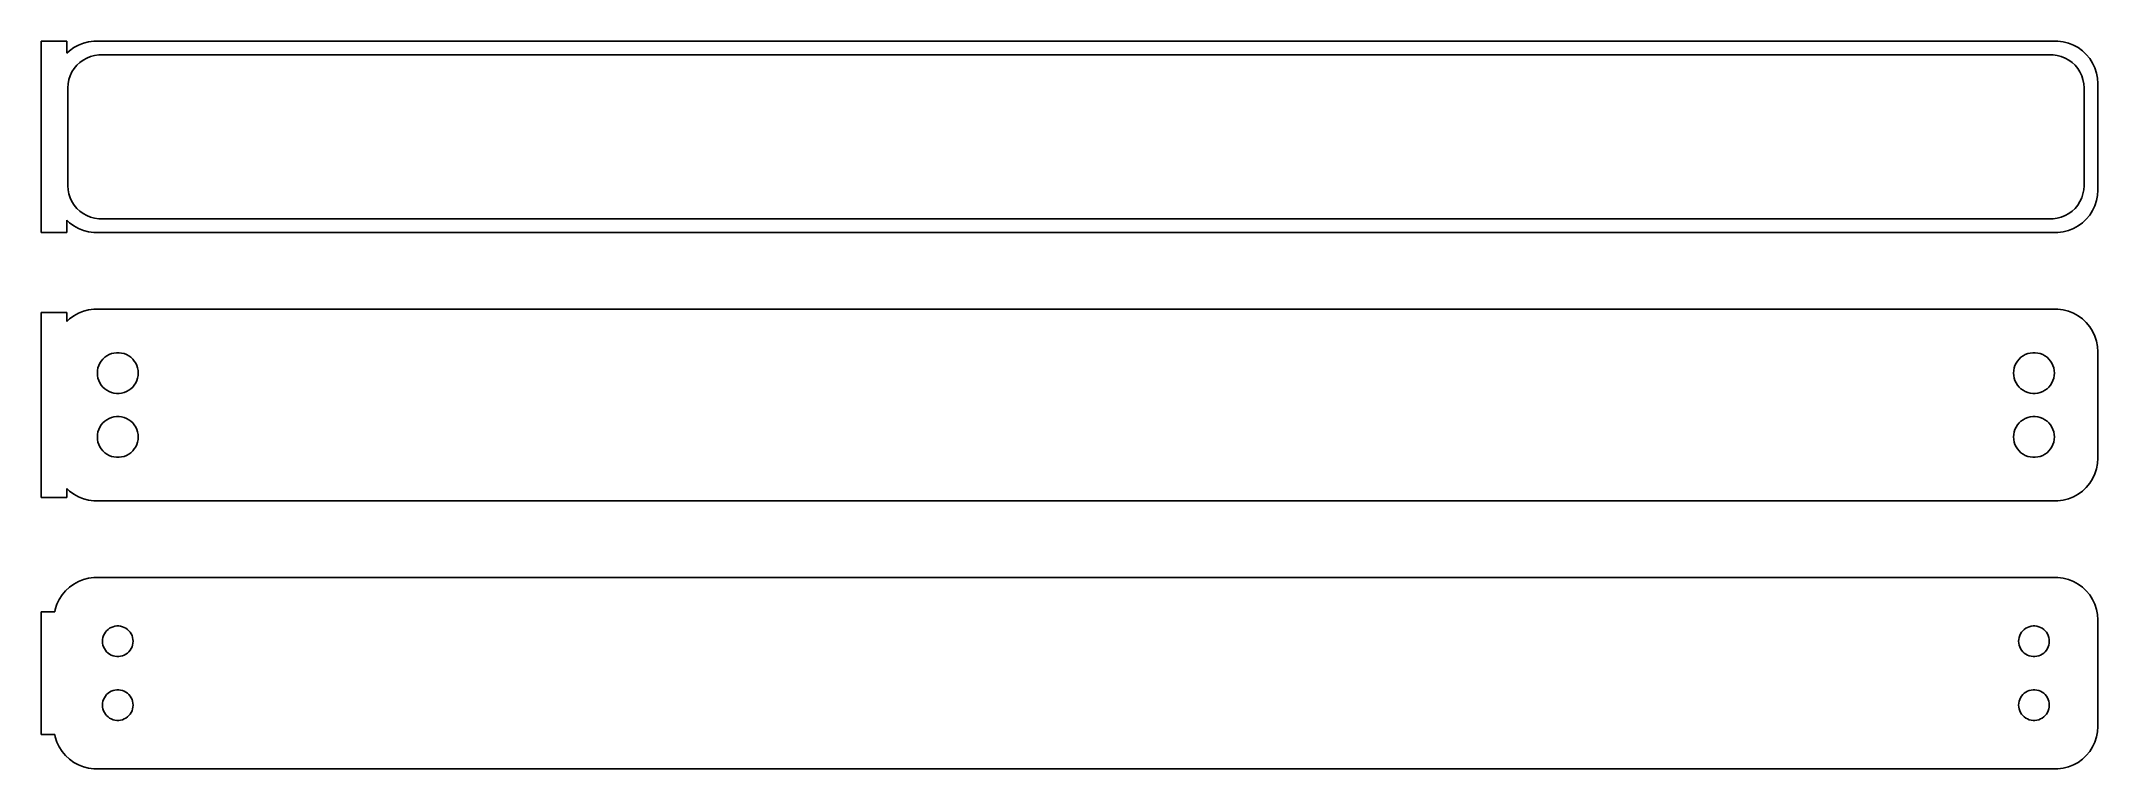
# Model space of a CAD drawing. Header units: metres. Extents: x -122 to 120, y 52 to 137.
import ezdxf

# ---------------------------------------------------------------- set-up
doc = ezdxf.new("R2010")
doc.units = ezdxf.units.M

msp = doc.modelspace()

# ---------------------------------------------------------------- linework, layer by layer
for p, q in [((-118.5, 137.24), (-121.5, 137.24)), ((-121.5, 137.24), (-121.5, 114.76)), ((-118.5, 135.809), (-118.5, 137.24)), ((-118.187, 136.103), (-118.5, 135.809)), ((-117.679, 136.472), (-118.187, 136.103)), ((-117.129, 136.774), (-117.679, 136.472)), ((-116.545, 137.005), (-117.129, 136.774)), ((-116.575, 135.02), (-116.149, 135.254)), ((-115.937, 137.161), (-116.545, 137.005)), ((-116.149, 135.254), (-115.697, 135.433)), ((-115.314, 137.24), (-115.937, 137.161)), ((-115.697, 135.433), (-115.226, 135.554)), ((115.314, 137.24), (-115.314, 137.24)), ((-115.226, 135.554), (-114.743, 135.615)), ((-114.743, 135.615), (114.743, 135.615)), ((114.743, 135.615), (115.226, 135.554)), ((115.226, 135.554), (115.697, 135.433)), ((115.937, 137.161), (115.314, 137.24)), ((115.697, 135.433), (116.149, 135.254)), ((116.545, 137.005), (115.937, 137.161)), ((116.149, 135.254), (116.575, 135.02)), ((117.129, 136.774), (116.545, 137.005)), ((117.679, 136.472), (117.129, 136.774)), ((118.187, 136.103), (117.679, 136.472)), ((118.645, 135.673), (118.187, 136.103)), ((119.045, 135.189), (118.645, 135.673)), ((-118.251, 132.713), (-118.101, 133.176)), ((-118.101, 133.176), (-117.894, 133.616)), ((-117.894, 133.616), (-117.633, 134.026)), ((-117.633, 134.026), (-117.323, 134.401)), ((-117.323, 134.401), (-116.969, 134.734)), ((-116.969, 134.734), (-116.575, 135.02)), ((116.575, 135.02), (116.969, 134.734)), ((116.969, 134.734), (117.323, 134.401)), ((117.323, 134.401), (117.633, 134.026)), ((117.633, 134.026), (117.894, 133.616)), ((117.894, 133.616), (118.101, 133.176)), ((118.101, 133.176), (118.251, 132.713)), ((119.382, 134.659), (119.045, 135.189)), ((119.649, 134.091), (119.382, 134.659)), ((119.843, 133.493), (119.649, 134.091)), ((119.961, 132.877), (119.843, 133.493)), ((120, 132.25), (119.961, 132.877)), ((-118.373, 131.75), (-118.342, 132.235)), ((-118.373, 120.25), (-118.373, 131.75)), ((-118.342, 132.235), (-118.251, 132.713)), ((118.251, 132.713), (118.342, 132.235)), ((118.342, 132.235), (118.373, 131.75)), ((118.373, 131.75), (118.373, 120.25)), ((120, 119.75), (120, 132.25)), ((-118.342, 119.765), (-118.373, 120.25)), ((-118.251, 119.287), (-118.342, 119.765)), ((-118.101, 118.824), (-118.251, 119.287)), ((-117.894, 118.384), (-118.101, 118.824)), ((-117.633, 117.974), (-117.894, 118.384)), ((117.894, 118.384), (117.633, 117.974)), ((118.101, 118.824), (117.894, 118.384)), ((118.251, 119.287), (118.101, 118.824)), ((118.342, 119.765), (118.251, 119.287)), ((118.373, 120.25), (118.342, 119.765)), ((119.649, 117.909), (119.843, 118.507)), ((119.843, 118.507), (119.961, 119.123)), ((119.961, 119.123), (120, 119.75)), ((-118.5, 116.191), (-118.187, 115.897)), ((-118.5, 114.76), (-118.5, 116.191)), ((-117.323, 117.599), (-117.633, 117.974)), ((-116.969, 117.266), (-117.323, 117.599)), ((-116.575, 116.98), (-116.969, 117.266)), ((-116.149, 116.746), (-116.575, 116.98)), ((-115.697, 116.567), (-116.149, 116.746)), ((-115.226, 116.446), (-115.697, 116.567)), ((-114.743, 116.385), (-115.226, 116.446)), ((114.743, 116.385), (-114.743, 116.385)), ((115.226, 116.446), (114.743, 116.385)), ((115.697, 116.567), (115.226, 116.446)), ((116.149, 116.746), (115.697, 116.567)), ((116.575, 116.98), (116.149, 116.746)), ((116.969, 117.266), (116.575, 116.98)), ((117.323, 117.599), (116.969, 117.266)), ((117.633, 117.974), (117.323, 117.599)), ((118.187, 115.897), (118.645, 116.327)), ((118.645, 116.327), (119.045, 116.811)), ((119.045, 116.811), (119.382, 117.341)), ((119.382, 117.341), (119.649, 117.909)), ((-121.5, 114.76), (-118.5, 114.76)), ((-118.187, 115.897), (-117.679, 115.528)), ((-117.679, 115.528), (-117.129, 115.226)), ((-117.129, 115.226), (-116.545, 114.995)), ((-116.545, 114.995), (-115.937, 114.839)), ((-115.937, 114.839), (-115.314, 114.76)), ((-115.314, 114.76), (115.314, 114.76)), ((115.314, 114.76), (115.937, 114.839)), ((115.937, 114.839), (116.545, 114.995)), ((116.545, 114.995), (117.129, 115.226)), ((117.129, 115.226), (117.679, 115.528)), ((117.679, 115.528), (118.187, 115.897)), ((-118.5, 105.365), (-121.5, 105.365)), ((-121.5, 105.365), (-121.5, 83.6352)), ((-118.5, 104.309), (-118.5, 105.365)), ((-118.187, 104.603), (-118.5, 104.309)), ((-117.679, 104.972), (-118.187, 104.603)), ((-117.129, 105.274), (-117.679, 104.972)), ((-116.545, 105.505), (-117.129, 105.274)), ((-115.937, 105.661), (-116.545, 105.505)), ((-115.314, 105.74), (-115.937, 105.661)), ((115.314, 105.74), (-115.314, 105.74)), ((115.937, 105.661), (115.314, 105.74)), ((116.545, 105.505), (115.937, 105.661)), ((117.129, 105.274), (116.545, 105.505)), ((117.679, 104.972), (117.129, 105.274)), ((118.187, 104.603), (117.679, 104.972)), ((118.645, 104.173), (118.187, 104.603)), ((119.045, 103.689), (118.645, 104.173)), ((119.382, 103.159), (119.045, 103.689)), ((119.649, 102.591), (119.382, 103.159)), ((119.843, 101.993), (119.649, 102.591)), ((119.961, 101.377), (119.843, 101.993)), ((-114.825, 98.8468), (-114.731, 99.1335)), ((-114.731, 99.1335), (-114.603, 99.4062)), ((-114.603, 99.4062), (-114.442, 99.6607)), ((-114.442, 99.6607), (-114.25, 99.8929)), ((-114.25, 99.8929), (-114.03, 100.099)), ((-114.03, 100.099), (-113.786, 100.276)), ((-113.786, 100.276), (-113.522, 100.422)), ((-113.522, 100.422), (-113.242, 100.533)), ((-113.242, 100.533), (-112.95, 100.607)), ((-112.95, 100.607), (-112.651, 100.645)), ((-112.651, 100.645), (-112.349, 100.645)), ((-112.349, 100.645), (-112.05, 100.607)), ((-112.05, 100.607), (-111.758, 100.533)), ((-111.758, 100.533), (-111.478, 100.422)), ((-111.478, 100.422), (-111.214, 100.276)), ((-111.214, 100.276), (-110.97, 100.099)), ((-110.97, 100.099), (-110.75, 99.8929)), ((-110.75, 99.8929), (-110.558, 99.6607)), ((-110.558, 99.6607), (-110.397, 99.4062)), ((-110.397, 99.4062), (-110.269, 99.1335)), ((-110.269, 99.1335), (-110.175, 98.8468)), ((110.175, 98.8468), (110.269, 99.1335)), ((110.269, 99.1335), (110.397, 99.4062)), ((110.397, 99.4062), (110.558, 99.6607)), ((110.558, 99.6607), (110.75, 99.8929)), ((110.75, 99.8929), (110.97, 100.099)), ((110.97, 100.099), (111.214, 100.276)), ((111.214, 100.276), (111.478, 100.422)), ((111.478, 100.422), (111.758, 100.533)), ((111.758, 100.533), (112.05, 100.607)), ((112.05, 100.607), (112.349, 100.645)), ((112.349, 100.645), (112.651, 100.645)), ((112.651, 100.645), (112.95, 100.607)), ((112.95, 100.607), (113.242, 100.533)), ((113.242, 100.533), (113.522, 100.422)), ((113.522, 100.422), (113.786, 100.276)), ((113.786, 100.276), (114.03, 100.099)), ((114.03, 100.099), (114.25, 99.8929)), ((114.25, 99.8929), (114.442, 99.6607)), ((114.442, 99.6607), (114.603, 99.4062)), ((114.603, 99.4062), (114.731, 99.1335)), ((114.731, 99.1335), (114.825, 98.8468)), ((120, 100.75), (119.961, 101.377)), ((120, 88.25), (120, 100.75)), ((-114.9, 98.25), (-114.881, 98.5508)), ((-114.881, 97.9492), (-114.9, 98.25)), ((-114.881, 98.5508), (-114.825, 98.8468)), ((-114.825, 97.6531), (-114.881, 97.9492)), ((-114.731, 97.3665), (-114.825, 97.6531)), ((-114.603, 97.0938), (-114.731, 97.3665)), ((-114.442, 96.8393), (-114.603, 97.0938)), ((-114.25, 96.6071), (-114.442, 96.8393)), ((-114.03, 96.4008), (-114.25, 96.6071)), ((-110.75, 96.6071), (-110.97, 96.4008)), ((-110.558, 96.8393), (-110.75, 96.6071)), ((-110.397, 97.0938), (-110.558, 96.8393)), ((-110.269, 97.3665), (-110.397, 97.0938)), ((-110.175, 97.6531), (-110.269, 97.3665)), ((-110.175, 98.8468), (-110.119, 98.5508)), ((-110.119, 97.9492), (-110.175, 97.6531)), ((-110.119, 98.5508), (-110.1, 98.25)), ((-110.1, 98.25), (-110.119, 97.9492)), ((110.1, 98.25), (110.119, 98.5508)), ((110.119, 97.9492), (110.1, 98.25)), ((110.119, 98.5508), (110.175, 98.8468)), ((110.175, 97.6531), (110.119, 97.9492)), ((110.269, 97.3665), (110.175, 97.6531)), ((110.397, 97.0938), (110.269, 97.3665)), ((110.558, 96.8393), (110.397, 97.0938)), ((110.75, 96.6071), (110.558, 96.8393)), ((110.97, 96.4008), (110.75, 96.6071)), ((114.25, 96.6071), (114.03, 96.4008)), ((114.442, 96.8393), (114.25, 96.6071)), ((114.603, 97.0938), (114.442, 96.8393)), ((114.731, 97.3665), (114.603, 97.0938)), ((114.825, 97.6531), (114.731, 97.3665)), ((114.825, 98.8468), (114.881, 98.5508)), ((114.881, 97.9492), (114.825, 97.6531)), ((114.881, 98.5508), (114.9, 98.25)), ((114.9, 98.25), (114.881, 97.9492)), ((-113.786, 96.2236), (-114.03, 96.4008)), ((-113.522, 96.0784), (-113.786, 96.2236)), ((-113.242, 95.9675), (-113.522, 96.0784)), ((-112.95, 95.8925), (-113.242, 95.9675)), ((-112.651, 95.8547), (-112.95, 95.8925)), ((-112.349, 95.8547), (-112.651, 95.8547)), ((-112.05, 95.8925), (-112.349, 95.8547)), ((-111.758, 95.9675), (-112.05, 95.8925)), ((-111.478, 96.0784), (-111.758, 95.9675)), ((-111.214, 96.2236), (-111.478, 96.0784)), ((-110.97, 96.4008), (-111.214, 96.2236)), ((111.214, 96.2236), (110.97, 96.4008)), ((111.478, 96.0784), (111.214, 96.2236)), ((111.758, 95.9675), (111.478, 96.0784)), ((112.05, 95.8925), (111.758, 95.9675)), ((112.349, 95.8547), (112.05, 95.8925)), ((112.651, 95.8547), (112.349, 95.8547)), ((112.95, 95.8925), (112.651, 95.8547)), ((113.242, 95.9675), (112.95, 95.8925)), ((113.522, 96.0784), (113.242, 95.9675)), ((113.786, 96.2236), (113.522, 96.0784)), ((114.03, 96.4008), (113.786, 96.2236)), ((-114.731, 91.6335), (-114.603, 91.9062)), ((-114.603, 91.9062), (-114.442, 92.1607)), ((-114.442, 92.1607), (-114.25, 92.3929)), ((-114.25, 92.3929), (-114.03, 92.5992)), ((-114.03, 92.5992), (-113.786, 92.7764)), ((-113.786, 92.7764), (-113.522, 92.9216)), ((-113.522, 92.9216), (-113.242, 93.0325)), ((-113.242, 93.0325), (-112.95, 93.1075)), ((-112.95, 93.1075), (-112.651, 93.1453)), ((-112.651, 93.1453), (-112.349, 93.1453)), ((-112.349, 93.1453), (-112.05, 93.1075)), ((-112.05, 93.1075), (-111.758, 93.0325)), ((-111.758, 93.0325), (-111.478, 92.9216)), ((-111.478, 92.9216), (-111.214, 92.7764)), ((-111.214, 92.7764), (-110.97, 92.5992)), ((-110.97, 92.5992), (-110.75, 92.3929)), ((-110.75, 92.3929), (-110.558, 92.1607)), ((-110.558, 92.1607), (-110.397, 91.9062)), ((-110.397, 91.9062), (-110.269, 91.6335)), ((110.269, 91.6335), (110.397, 91.9062)), ((110.397, 91.9062), (110.558, 92.1607)), ((110.558, 92.1607), (110.75, 92.3929)), ((110.75, 92.3929), (110.97, 92.5992)), ((110.97, 92.5992), (111.214, 92.7764)), ((111.214, 92.7764), (111.478, 92.9216)), ((111.478, 92.9216), (111.758, 93.0325)), ((111.758, 93.0325), (112.05, 93.1075)), ((112.05, 93.1075), (112.349, 93.1453)), ((112.349, 93.1453), (112.651, 93.1453)), ((112.651, 93.1453), (112.95, 93.1075)), ((112.95, 93.1075), (113.242, 93.0325)), ((113.242, 93.0325), (113.522, 92.9216)), ((113.522, 92.9216), (113.786, 92.7764)), ((113.786, 92.7764), (114.03, 92.5992)), ((114.03, 92.5992), (114.25, 92.3929)), ((114.25, 92.3929), (114.442, 92.1607)), ((114.442, 92.1607), (114.603, 91.9062)), ((114.603, 91.9062), (114.731, 91.6335)), ((-114.9, 90.75), (-114.881, 91.0508)), ((-114.881, 90.4492), (-114.9, 90.75)), ((-114.881, 91.0508), (-114.825, 91.3469)), ((-114.825, 90.1532), (-114.881, 90.4492)), ((-114.825, 91.3469), (-114.731, 91.6335)), ((-114.731, 89.8665), (-114.825, 90.1532)), ((-114.603, 89.5938), (-114.731, 89.8665)), ((-114.442, 89.3393), (-114.603, 89.5938)), ((-110.397, 89.5938), (-110.558, 89.3393)), ((-110.269, 89.8665), (-110.397, 89.5938)), ((-110.269, 91.6335), (-110.175, 91.3469)), ((-110.175, 90.1532), (-110.269, 89.8665)), ((-110.175, 91.3469), (-110.119, 91.0508)), ((-110.119, 90.4492), (-110.175, 90.1532)), ((-110.119, 91.0508), (-110.1, 90.75)), ((-110.1, 90.75), (-110.119, 90.4492)), ((110.1, 90.75), (110.119, 91.0508)), ((110.119, 90.4492), (110.1, 90.75)), ((110.119, 91.0508), (110.175, 91.3469)), ((110.175, 90.1532), (110.119, 90.4492)), ((110.175, 91.3469), (110.269, 91.6335)), ((110.269, 89.8665), (110.175, 90.1532)), ((110.397, 89.5938), (110.269, 89.8665)), ((110.558, 89.3393), (110.397, 89.5938)), ((114.603, 89.5938), (114.442, 89.3393)), ((114.731, 89.8665), (114.603, 89.5938)), ((114.731, 91.6335), (114.825, 91.3469)), ((114.825, 90.1532), (114.731, 89.8665)), ((114.825, 91.3469), (114.881, 91.0508)), ((114.881, 90.4492), (114.825, 90.1532)), ((114.881, 91.0508), (114.9, 90.75)), ((114.9, 90.75), (114.881, 90.4492)), ((-114.25, 89.1071), (-114.442, 89.3393)), ((-114.03, 88.9008), (-114.25, 89.1071)), ((-113.786, 88.7236), (-114.03, 88.9008)), ((-113.522, 88.5784), (-113.786, 88.7236)), ((-113.242, 88.4675), (-113.522, 88.5784)), ((-112.95, 88.3925), (-113.242, 88.4675)), ((-112.651, 88.3547), (-112.95, 88.3925)), ((-112.349, 88.3547), (-112.651, 88.3547)), ((-112.05, 88.3925), (-112.349, 88.3547)), ((-111.758, 88.4675), (-112.05, 88.3925)), ((-111.478, 88.5784), (-111.758, 88.4675)), ((-111.214, 88.7236), (-111.478, 88.5784)), ((-110.97, 88.9008), (-111.214, 88.7236)), ((-110.75, 89.1071), (-110.97, 88.9008)), ((-110.558, 89.3393), (-110.75, 89.1071)), ((110.75, 89.1071), (110.558, 89.3393)), ((110.97, 88.9008), (110.75, 89.1071)), ((111.214, 88.7236), (110.97, 88.9008)), ((111.478, 88.5784), (111.214, 88.7236)), ((111.758, 88.4675), (111.478, 88.5784)), ((112.05, 88.3925), (111.758, 88.4675)), ((112.349, 88.3547), (112.05, 88.3925)), ((112.651, 88.3547), (112.349, 88.3547)), ((112.95, 88.3925), (112.651, 88.3547)), ((113.242, 88.4675), (112.95, 88.3925)), ((113.522, 88.5784), (113.242, 88.4675)), ((113.786, 88.7236), (113.522, 88.5784)), ((114.03, 88.9008), (113.786, 88.7236)), ((114.25, 89.1071), (114.03, 88.9008)), ((114.442, 89.3393), (114.25, 89.1071)), ((119.649, 86.4094), (119.843, 87.0066)), ((119.843, 87.0066), (119.961, 87.6233)), ((119.961, 87.6233), (120, 88.25)), ((-118.5, 83.6352), (-118.5, 84.6913)), ((-118.5, 84.6913), (-118.187, 84.3974)), ((118.187, 84.3974), (118.645, 84.8273)), ((118.645, 84.8273), (119.045, 85.3111)), ((119.045, 85.3111), (119.382, 85.8412)), ((119.382, 85.8412), (119.649, 86.4094)), ((-121.5, 83.6352), (-118.5, 83.6352)), ((-118.187, 84.3974), (-117.679, 84.0284)), ((-117.679, 84.0284), (-117.129, 83.7259)), ((-117.129, 83.7259), (-116.545, 83.4947)), ((-116.545, 83.4947), (-115.937, 83.3386)), ((-115.937, 83.3386), (-115.314, 83.2599)), ((-115.314, 83.2599), (115.314, 83.2599)), ((115.314, 83.2599), (115.937, 83.3386)), ((115.937, 83.3386), (116.545, 83.4947)), ((116.545, 83.4947), (117.129, 83.7259)), ((117.129, 83.7259), (117.679, 84.0284)), ((117.679, 84.0284), (118.187, 84.3974)), ((-118.645, 72.6727), (-119.045, 72.1889)), ((-118.187, 73.1026), (-118.645, 72.6727)), ((-117.679, 73.4716), (-118.187, 73.1026)), ((-117.129, 73.7741), (-117.679, 73.4716)), ((-116.545, 74.0053), (-117.129, 73.7741)), ((-115.937, 74.1614), (-116.545, 74.0053)), ((-115.314, 74.2401), (-115.937, 74.1614)), ((115.314, 74.2401), (-115.314, 74.2401)), ((115.937, 74.1614), (115.314, 74.2401)), ((116.545, 74.0053), (115.937, 74.1614)), ((117.129, 73.7741), (116.545, 74.0053)), ((117.679, 73.4716), (117.129, 73.7741)), ((118.187, 73.1026), (117.679, 73.4716)), ((118.645, 72.6727), (118.187, 73.1026)), ((119.045, 72.1889), (118.645, 72.6727)), ((-119.9, 70.1942), (-121.5, 70.1942)), ((-121.5, 70.1942), (-121.5, 55.8058)), ((-119.843, 70.4934), (-119.9, 70.1942)), ((-119.649, 71.0906), (-119.843, 70.4934)), ((-119.382, 71.6588), (-119.649, 71.0906)), ((-119.045, 72.1889), (-119.382, 71.6588)), ((119.382, 71.6588), (119.045, 72.1889)), ((119.649, 71.0906), (119.382, 71.6588)), ((119.843, 70.4934), (119.649, 71.0906)), ((119.961, 69.8767), (119.843, 70.4934)), ((-114.077, 67.6171), (-113.956, 67.808)), ((-113.956, 67.808), (-113.812, 67.9822)), ((-113.812, 67.9822), (-113.647, 68.1369)), ((-113.647, 68.1369), (-113.464, 68.2698)), ((-113.464, 68.2698), (-113.266, 68.3787)), ((-113.266, 68.3787), (-113.056, 68.4619)), ((-113.056, 68.4619), (-112.837, 68.5181)), ((-112.837, 68.5181), (-112.613, 68.5464)), ((-112.613, 68.5464), (-112.387, 68.5464)), ((-112.387, 68.5464), (-112.163, 68.5181)), ((-112.163, 68.5181), (-111.944, 68.4619)), ((-111.944, 68.4619), (-111.734, 68.3787)), ((-111.734, 68.3787), (-111.536, 68.2698)), ((-111.536, 68.2698), (-111.353, 68.1369)), ((-111.353, 68.1369), (-111.188, 67.9822)), ((-111.188, 67.9822), (-111.044, 67.808)), ((-111.044, 67.808), (-110.923, 67.6171)), ((110.923, 67.6171), (111.044, 67.808)), ((111.044, 67.808), (111.188, 67.9822)), ((111.188, 67.9822), (111.353, 68.1369)), ((111.353, 68.1369), (111.536, 68.2698)), ((111.536, 68.2698), (111.734, 68.3787)), ((111.734, 68.3787), (111.944, 68.4619)), ((111.944, 68.4619), (112.163, 68.5181)), ((112.163, 68.5181), (112.387, 68.5464)), ((112.387, 68.5464), (112.613, 68.5464)), ((112.613, 68.5464), (112.837, 68.5181)), ((112.837, 68.5181), (113.056, 68.4619)), ((113.056, 68.4619), (113.266, 68.3787)), ((113.266, 68.3787), (113.464, 68.2698)), ((113.464, 68.2698), (113.647, 68.1369)), ((113.647, 68.1369), (113.812, 67.9822)), ((113.812, 67.9822), (113.956, 67.808)), ((113.956, 67.808), (114.077, 67.6171)), ((120, 69.25), (119.961, 69.8767)), ((120, 56.75), (120, 69.25)), ((-114.3, 66.75), (-114.286, 66.9756)), ((-114.286, 66.5244), (-114.3, 66.75)), ((-114.286, 66.9756), (-114.243, 67.1976)), ((-114.243, 66.3024), (-114.286, 66.5244)), ((-114.243, 67.1976), (-114.174, 67.4126)), ((-114.174, 66.0874), (-114.243, 66.3024)), ((-114.174, 67.4126), (-114.077, 67.6171)), ((-114.077, 65.8828), (-114.174, 66.0874)), ((-113.956, 65.692), (-114.077, 65.8828)), ((-113.812, 65.5178), (-113.956, 65.692)), ((-113.647, 65.3631), (-113.812, 65.5178)), ((-113.464, 65.2302), (-113.647, 65.3631)), ((-113.266, 65.1213), (-113.464, 65.2302)), ((-111.536, 65.2302), (-111.734, 65.1213)), ((-111.353, 65.3631), (-111.536, 65.2302)), ((-111.188, 65.5178), (-111.353, 65.3631)), ((-111.044, 65.692), (-111.188, 65.5178)), ((-110.923, 65.8828), (-111.044, 65.692)), ((-110.923, 67.6171), (-110.826, 67.4126)), ((-110.826, 66.0874), (-110.923, 65.8828)), ((-110.826, 67.4126), (-110.757, 67.1976)), ((-110.757, 66.3024), (-110.826, 66.0874)), ((-110.757, 67.1976), (-110.714, 66.9756)), ((-110.714, 66.5244), (-110.757, 66.3024)), ((-110.714, 66.9756), (-110.7, 66.75)), ((-110.7, 66.75), (-110.714, 66.5244)), ((110.7, 66.75), (110.714, 66.9756)), ((110.714, 66.5244), (110.7, 66.75)), ((110.714, 66.9756), (110.757, 67.1976)), ((110.757, 66.3024), (110.714, 66.5244)), ((110.757, 67.1976), (110.826, 67.4126)), ((110.826, 66.0874), (110.757, 66.3024)), ((110.826, 67.4126), (110.923, 67.6171)), ((110.923, 65.8828), (110.826, 66.0874)), ((111.044, 65.692), (110.923, 65.8828)), ((111.188, 65.5178), (111.044, 65.692)), ((111.353, 65.3631), (111.188, 65.5178)), ((111.536, 65.2302), (111.353, 65.3631)), ((111.734, 65.1213), (111.536, 65.2302)), ((113.464, 65.2302), (113.266, 65.1213)), ((113.647, 65.3631), (113.464, 65.2302)), ((113.812, 65.5178), (113.647, 65.3631)), ((113.956, 65.692), (113.812, 65.5178)), ((114.077, 65.8828), (113.956, 65.692)), ((114.077, 67.6171), (114.174, 67.4126)), ((114.174, 66.0874), (114.077, 65.8828)), ((114.174, 67.4126), (114.243, 67.1976)), ((114.243, 66.3024), (114.174, 66.0874)), ((114.243, 67.1976), (114.286, 66.9756)), ((114.286, 66.5244), (114.243, 66.3024)), ((114.286, 66.9756), (114.3, 66.75)), ((114.3, 66.75), (114.286, 66.5244)), ((-113.056, 65.0381), (-113.266, 65.1213)), ((-112.837, 64.9819), (-113.056, 65.0381)), ((-112.613, 64.9536), (-112.837, 64.9819)), ((-112.387, 64.9536), (-112.613, 64.9536)), ((-112.163, 64.9819), (-112.387, 64.9536)), ((-111.944, 65.0381), (-112.163, 64.9819)), ((-111.734, 65.1213), (-111.944, 65.0381)), ((111.944, 65.0381), (111.734, 65.1213)), ((112.163, 64.9819), (111.944, 65.0381)), ((112.387, 64.9536), (112.163, 64.9819)), ((112.613, 64.9536), (112.387, 64.9536)), ((112.837, 64.9819), (112.613, 64.9536)), ((113.056, 65.0381), (112.837, 64.9819)), ((113.266, 65.1213), (113.056, 65.0381)), ((-113.956, 60.308), (-113.812, 60.4822)), ((-113.812, 60.4822), (-113.647, 60.6369)), ((-113.647, 60.6369), (-113.464, 60.7698)), ((-113.464, 60.7698), (-113.266, 60.8787)), ((-113.266, 60.8787), (-113.056, 60.9619)), ((-113.056, 60.9619), (-112.837, 61.0181)), ((-112.837, 61.0181), (-112.613, 61.0464)), ((-112.613, 61.0464), (-112.387, 61.0464)), ((-112.387, 61.0464), (-112.163, 61.0181)), ((-112.163, 61.0181), (-111.944, 60.9619)), ((-111.944, 60.9619), (-111.734, 60.8787)), ((-111.734, 60.8787), (-111.536, 60.7698)), ((-111.536, 60.7698), (-111.353, 60.6369)), ((-111.353, 60.6369), (-111.188, 60.4822)), ((-111.188, 60.4822), (-111.044, 60.308)), ((111.044, 60.308), (111.188, 60.4822)), ((111.188, 60.4822), (111.353, 60.6369)), ((111.353, 60.6369), (111.536, 60.7698)), ((111.536, 60.7698), (111.734, 60.8787)), ((111.734, 60.8787), (111.944, 60.9619)), ((111.944, 60.9619), (112.163, 61.0181)), ((112.163, 61.0181), (112.387, 61.0464)), ((112.387, 61.0464), (112.613, 61.0464)), ((112.613, 61.0464), (112.837, 61.0181)), ((112.837, 61.0181), (113.056, 60.9619)), ((113.056, 60.9619), (113.266, 60.8787)), ((113.266, 60.8787), (113.464, 60.7698)), ((113.464, 60.7698), (113.647, 60.6369)), ((113.647, 60.6369), (113.812, 60.4822)), ((113.812, 60.4822), (113.956, 60.308)), ((-114.3, 59.25), (-114.286, 59.4756)), ((-114.286, 59.0244), (-114.3, 59.25)), ((-114.286, 59.4756), (-114.243, 59.6976)), ((-114.243, 58.8024), (-114.286, 59.0244)), ((-114.243, 59.6976), (-114.174, 59.9126)), ((-114.174, 58.5874), (-114.243, 58.8024)), ((-114.174, 59.9126), (-114.077, 60.1172)), ((-114.077, 58.3829), (-114.174, 58.5874)), ((-114.077, 60.1172), (-113.956, 60.308)), ((-113.956, 58.192), (-114.077, 58.3829)), ((-113.812, 58.0178), (-113.956, 58.192)), ((-113.647, 57.8631), (-113.812, 58.0178)), ((-111.188, 58.0178), (-111.353, 57.8631)), ((-111.044, 58.192), (-111.188, 58.0178)), ((-111.044, 60.308), (-110.923, 60.1172)), ((-110.923, 58.3829), (-111.044, 58.192)), ((-110.923, 60.1172), (-110.826, 59.9126)), ((-110.826, 58.5874), (-110.923, 58.3829)), ((-110.826, 59.9126), (-110.757, 59.6976)), ((-110.757, 58.8024), (-110.826, 58.5874)), ((-110.757, 59.6976), (-110.714, 59.4756)), ((-110.714, 59.0244), (-110.757, 58.8024)), ((-110.714, 59.4756), (-110.7, 59.25)), ((-110.7, 59.25), (-110.714, 59.0244)), ((110.7, 59.25), (110.714, 59.4756)), ((110.714, 59.0244), (110.7, 59.25)), ((110.714, 59.4756), (110.757, 59.6976)), ((110.757, 58.8024), (110.714, 59.0244)), ((110.757, 59.6976), (110.826, 59.9126)), ((110.826, 58.5874), (110.757, 58.8024)), ((110.826, 59.9126), (110.923, 60.1172)), ((110.923, 58.3829), (110.826, 58.5874)), ((110.923, 60.1172), (111.044, 60.308)), ((111.044, 58.192), (110.923, 58.3829)), ((111.188, 58.0178), (111.044, 58.192)), ((111.353, 57.8631), (111.188, 58.0178)), ((113.812, 58.0178), (113.647, 57.8631)), ((113.956, 58.192), (113.812, 58.0178)), ((113.956, 60.308), (114.077, 60.1172)), ((114.077, 58.3829), (113.956, 58.192)), ((114.077, 60.1172), (114.174, 59.9126)), ((114.174, 58.5874), (114.077, 58.3829)), ((114.174, 59.9126), (114.243, 59.6976)), ((114.243, 58.8024), (114.174, 58.5874)), ((114.243, 59.6976), (114.286, 59.4756)), ((114.286, 59.0244), (114.243, 58.8024)), ((114.286, 59.4756), (114.3, 59.25)), ((114.3, 59.25), (114.286, 59.0244)), ((-121.5, 55.8058), (-119.9, 55.8058)), ((-119.9, 55.8058), (-119.843, 55.5066)), ((-113.464, 57.7302), (-113.647, 57.8631)), ((-113.266, 57.6213), (-113.464, 57.7302)), ((-113.056, 57.5381), (-113.266, 57.6213)), ((-112.837, 57.4819), (-113.056, 57.5381)), ((-112.613, 57.4536), (-112.837, 57.4819)), ((-112.387, 57.4536), (-112.613, 57.4536)), ((-112.163, 57.4819), (-112.387, 57.4536)), ((-111.944, 57.5381), (-112.163, 57.4819)), ((-111.734, 57.6213), (-111.944, 57.5381)), ((-111.536, 57.7302), (-111.734, 57.6213)), ((-111.353, 57.8631), (-111.536, 57.7302)), ((111.536, 57.7302), (111.353, 57.8631)), ((111.734, 57.6213), (111.536, 57.7302)), ((111.944, 57.5381), (111.734, 57.6213)), ((112.163, 57.4819), (111.944, 57.5381)), ((112.387, 57.4536), (112.163, 57.4819)), ((112.613, 57.4536), (112.387, 57.4536)), ((112.837, 57.4819), (112.613, 57.4536)), ((113.056, 57.5381), (112.837, 57.4819)), ((113.266, 57.6213), (113.056, 57.5381)), ((113.464, 57.7302), (113.266, 57.6213)), ((113.647, 57.8631), (113.464, 57.7302)), ((119.843, 55.5066), (119.961, 56.1233)), ((119.961, 56.1233), (120, 56.75)), ((-119.843, 55.5066), (-119.649, 54.9094)), ((-119.649, 54.9094), (-119.382, 54.3412)), ((-119.382, 54.3412), (-119.045, 53.8111)), ((-119.045, 53.8111), (-118.645, 53.3273)), ((-118.645, 53.3273), (-118.187, 52.8974)), ((118.187, 52.8974), (118.645, 53.3273)), ((118.645, 53.3273), (119.045, 53.8111)), ((119.045, 53.8111), (119.382, 54.3412)), ((119.382, 54.3412), (119.649, 54.9094)), ((119.649, 54.9094), (119.843, 55.5066)), ((-118.187, 52.8974), (-117.679, 52.5284)), ((-117.679, 52.5284), (-117.129, 52.2259)), ((-117.129, 52.2259), (-116.545, 51.9947)), ((-116.545, 51.9947), (-115.937, 51.8386)), ((-115.937, 51.8386), (-115.314, 51.7599)), ((-115.314, 51.7599), (115.314, 51.7599)), ((115.314, 51.7599), (115.937, 51.8386)), ((115.937, 51.8386), (116.545, 51.9947)), ((116.545, 51.9947), (117.129, 52.2259)), ((117.129, 52.2259), (117.679, 52.5284)), ((117.679, 52.5284), (118.187, 52.8974))]:
    msp.add_line(p, q)

doc.saveas('drawing.dxf')
